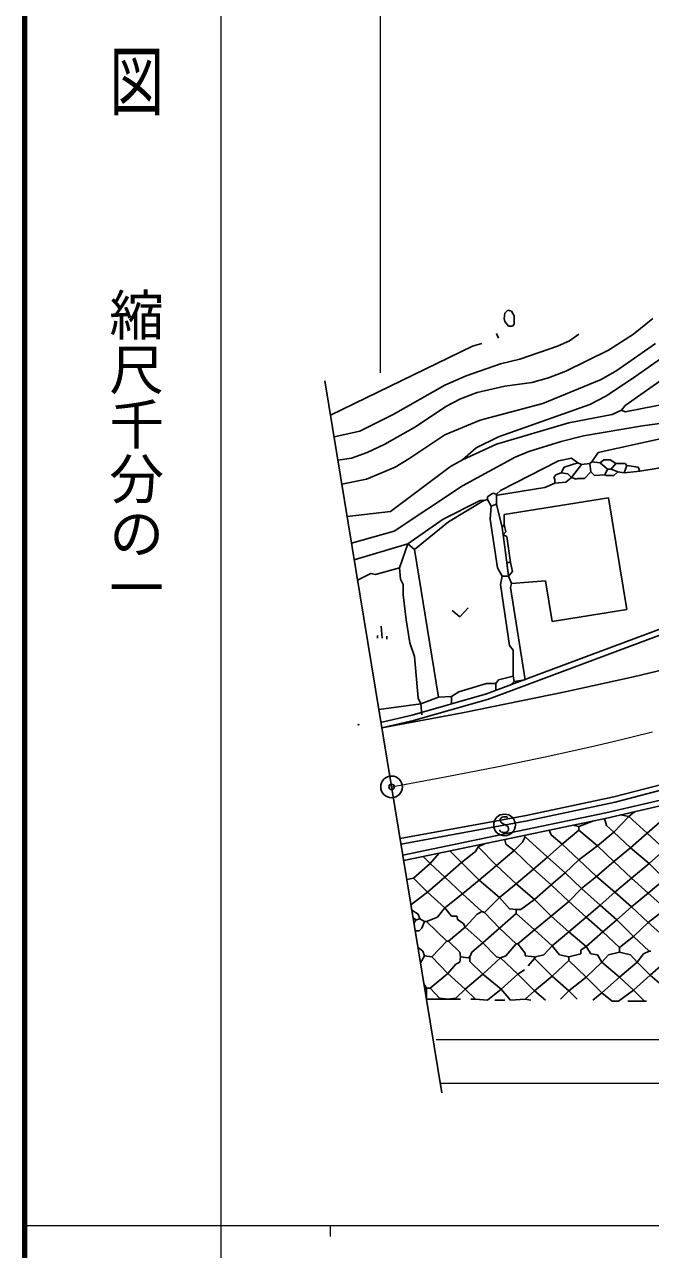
# Model space of a CAD drawing. Units: millimetres, scale not verified. Extents: x 40000 to 680000, y 20000 to 380000.
# Drawn here: x 40000 to 97360, y 202813 to 315123 of the extents above; entities that cross this region are included whole.
import ezdxf
from ezdxf.enums import TextEntityAlignment as Align

# ---------------------------------------------------------------- set-up
doc = ezdxf.new("R2010")
doc.units = ezdxf.units.MM
doc.header["$LTSCALE"] = 1000
doc.header["$PDMODE"] = 32
doc.header["$PDSIZE"] = 500
doc.linetypes.add('CHAIN', pattern=[18.5, 12, -1.5, 3.5, -1.5])
for name, color, linetype, lineweight in [('M-BGD', 7, 'Continuous', 25), ('M-BMK', 2, 'CHAIN', 13), ('M-BMK-HTXT', 7, 'Continuous', 13), ('M-BMK-LINE', 30, 'Continuous', 25), ('M-BMK-SRVR', 3, 'Continuous', 25), ('M-SUV', 7, 'Continuous', 13), ('M-TTL', 2, 'Continuous', 140), ('表記要素_2', 6, 'Continuous', 13)]:
    doc.layers.add(name, color=color, linetype=linetype, lineweight=lineweight)
doc.layers.add('M-OTRS', color=6, linetype='Continuous')
doc.styles.add('@ＭＳ ゴシック', font='')
doc.styles.get('@ＭＳ ゴシック').set_extended_font_data('@MS Gothic')

# ---------------------------------------------------------------- blocks, each defined once
blk = doc.blocks.new('BUHIN1')
at = {"color": 3, "linetype": 'Continuous', "lineweight": 25}
for radius in [995, 30]:
    blk.add_circle((0, 0), radius, dxfattribs=at)
blk = doc.blocks.new('BUHIN2')
at = {"color": 7, "linetype": 'Continuous', "lineweight": 25}
blk.add_lwpolyline([(699, -153), (745, -86), (762, -4), (757, 102), (721, 253), (657, 372), (559, 461), (437, 499), (324, 477), (252, 455), (164, 393), (126, 313), (-54, -290), (-128, -370), (-241, -437), (-360, -455), (-460, -443), (-564, -396), (-643, -255), (-697, -31), (-705, 69), (-683, 172), (-629, 267), (-533, 362)], dxfattribs=at)
blk.add_circle((0, 0), 995, dxfattribs=at)

msp = doc.modelspace()

# ---------------------------------------------------------------- linework, layer by layer
at = {"layer": 'M-BGD'}
for p, q in [((83941, 288157), (84026, 288665)), ((84026, 288665), (84280, 288919)), ((84280, 288919), (84618, 288834)), ((84618, 288834), (84872, 288411)), ((84026, 287903), (83941, 288157)), ((84364, 287480), (84026, 287903)), ((84872, 287649), (84703, 287480)), ((84872, 288411), (84872, 287649)), ((97572, 288157), (95794, 286718)), ((83264, 286802), (83433, 286379)), ((84703, 287480), (84364, 287480)), ((90799, 286718), (89952, 286125)), ((95794, 286718), (93508, 285278)), ((101298, 286633), (95710, 282654)), ((81062, 285617), (68038, 279318)), ((81909, 285871), (81062, 285617)), ((88852, 285617), (85380, 284432)), ((89952, 286125), (88852, 285617)), ((93508, 285278), (89614, 283331)), ((97826, 285871), (94270, 283416)), ((85380, 284432), (83602, 284008)), ((83602, 284008), (80470, 282908)), ((89614, 283331), (88005, 282738)), ((94270, 283416), (92831, 282569)), ((99858, 283585), (95032, 280198)), ((78522, 282061), (73781, 279352)), ((80470, 282908), (78522, 282061)), ((84026, 281976), (81486, 281384)), ((86481, 282315), (84026, 281976)), ((88005, 282738), (86481, 282315)), ((92831, 282569), (87497, 280368)), ((95710, 282654), (93254, 281045)), ((79962, 280791), (78607, 280114)), ((81486, 281384), (79962, 280791)), ((93254, 281045), (91815, 280283)), ((78607, 280114), (75813, 278251)), ((87497, 280368), (81740, 278844)), ((91815, 280283), (83433, 277320)), ((94694, 279775), (93847, 279352)), ((95032, 280198), (94694, 279775)), ((95032, 279606), (94694, 279775)), ((99266, 280452), (95032, 279606)), ((73781, 279352), (70733, 277828)), ((81740, 278844), (78522, 277489)), ((82345, 253749), (149761, 278956)), ((89868, 278590), (83264, 276642)), ((93847, 279352), (89868, 278590)), ((99096, 278674), (96641, 278336)), ((70733, 277828), (68366, 277320)), ((75813, 278251), (73019, 276642)), ((78522, 277489), (75220, 275288)), ((82502, 253274), (149981, 278505)), ((96641, 278336), (91222, 277404)), ((73019, 276642), (71410, 275880)), ((83264, 276642), (80131, 275203)), ((81401, 276304), (80131, 275203)), ((83433, 277320), (81401, 276304)), ((89190, 276896), (86227, 275965)), ((91222, 277404), (89190, 276896)), ((98250, 277150), (92577, 275880)), ((69971, 275372), (68715, 275192)), ((71410, 275880), (69971, 275372)), ((75220, 275288), (73950, 274526)), ((80131, 275203), (79030, 274610)), ((84957, 275457), (80131, 272832)), ((86227, 275965), (84957, 275457)), ((90122, 275372), (88936, 275118)), ((90714, 274949), (90122, 275372)), ((92577, 275880), (91984, 275034)), ((93085, 275203), (92746, 274949)), ((93678, 275203), (93085, 275203)), ((94186, 274864), (93678, 275203)), ((108240, 276134), (96387, 274187)), ((73950, 274526), (71326, 273425)), ((79030, 274610), (73527, 270462)), ((88936, 275118), (83602, 272409)), ((89444, 274526), (89190, 274018)), ((90714, 274949), (89444, 274526)), ((91053, 274780), (90122, 273594)), ((90714, 274949), (91053, 274780)), ((91815, 274864), (91053, 274780)), ((91900, 274102), (91307, 273510)), ((91984, 275034), (91815, 274864)), ((91815, 274864), (91900, 274102)), ((91900, 274102), (92238, 273764)), ((91984, 275034), (92746, 274949)), ((92746, 274949), (93424, 274356)), ((93424, 274356), (93170, 273848)), ((93424, 274356), (93762, 274356)), ((94186, 274864), (93762, 274356)), ((93762, 274356), (94355, 274102)), ((94355, 274102), (94016, 273764)), ((94186, 274864), (95032, 274864)), ((94355, 274102), (94948, 274018)), ((95202, 274695), (94948, 274018)), ((96387, 274187), (94948, 274018)), ((95032, 274864), (95202, 274695)), ((95202, 274695), (96218, 274526)), ((96218, 274526), (96387, 274187)), ((71326, 273425), (69076, 272992)), ((88598, 273086), (87666, 272663)), ((88682, 273848), (88513, 273594)), ((88513, 273594), (88598, 273425)), ((88598, 273425), (88598, 273086)), ((89614, 273171), (88598, 273086)), ((89190, 274018), (88682, 273848)), ((89190, 274018), (89783, 273933)), ((90122, 273594), (89614, 273171)), ((89783, 273933), (90122, 273594)), ((90545, 273425), (90122, 273594)), ((90714, 273510), (90545, 273425)), ((91307, 273510), (90714, 273510)), ((92238, 273764), (93170, 273848)), ((93339, 273764), (93170, 273848)), ((94016, 273764), (93339, 273764)), ((80131, 272832), (73866, 268684)), ((82925, 272155), (82417, 271816)), ((82417, 271816), (82417, 271562)), ((83264, 272070), (82925, 272155)), ((83602, 272409), (83264, 272070)), ((83348, 271986), (83264, 272070)), ((83264, 272070), (83264, 271139)), ((87666, 272663), (83348, 271986)), ((78353, 269784), (81740, 271478)), ((78861, 269530), (82078, 271478)), ((81740, 271478), (82078, 271478)), ((82417, 271562), (82078, 271478)), ((82417, 271562), (82756, 270970)), ((82756, 270970), (82671, 269784)), ((83264, 271139), (82756, 270970)), ((83264, 271139), (83772, 269022)), ((83941, 270208), (93508, 271732)), ((93508, 271732), (95202, 261487)), ((73527, 270462), (69562, 270030)), ((75136, 267498), (78353, 269784)), ((82671, 269784), (83348, 265297)), ((83941, 269276), (83941, 270208)), ((73866, 268684), (69964, 267581)), ((75728, 266990), (78861, 269530)), ((83941, 269276), (83772, 269022)), ((83772, 269022), (83856, 268345)), ((84110, 268599), (83856, 268345)), ((83941, 269276), (84110, 268599)), ((75136, 267498), (70215, 266056)), ((75136, 267498), (74374, 265297)), ((75136, 267498), (75728, 266990)), ((83856, 268345), (84195, 268176)), ((83856, 268345), (84195, 265805)), ((84195, 268176), (84534, 265805)), ((75728, 266990), (77930, 253444)), ((74374, 265297), (72172, 264704)), ((74374, 265297), (74458, 264281)), ((83348, 265297), (83772, 264535)), ((84195, 265805), (84534, 265805)), ((84195, 265805), (84364, 264535)), ((84534, 265805), (84703, 264958)), ((71749, 264789), (70523, 264176)), ((72172, 264704), (71749, 264789)), ((74458, 264281), (74712, 263773)), ((83772, 264535), (83602, 263773)), ((83772, 264535), (84364, 264535)), ((84703, 264958), (84364, 264535)), ((84364, 264535), (84618, 263858)), ((87751, 264112), (84618, 263858)), ((88344, 260386), (87751, 264112)), ((74712, 263773), (74712, 262842)), ((74712, 262842), (74966, 260556)), ((83602, 263773), (84449, 258185)), ((84534, 263519), (84618, 263858)), ((85888, 255052), (84534, 263519)), ((79877, 260810), (79200, 261402)), ((80639, 261656), (79877, 260810)), ((95202, 261487), (88344, 260386)), ((72680, 259963), (72765, 258862)), ((74966, 260556), (75305, 258439)), ((72342, 259116), (72342, 258862)), ((73188, 259032), (73188, 258778)), ((75305, 258439), (75728, 257169)), ((84449, 258185), (84788, 257762)), ((84788, 257762), (84788, 255391)), ((75728, 257169), (76067, 253359)), ((83433, 255052), (83179, 254714)), ((84788, 255391), (83433, 255052)), ((84788, 255391), (84872, 254883)), ((85888, 255052), (84872, 254883)), ((79792, 253952), (79115, 253528)), ((82332, 254714), (79792, 253952)), ((83179, 254714), (82332, 254714)), ((83179, 254714), (83179, 254121)), ((84534, 254544), (84872, 254883)), ((76321, 252851), (72470, 252316)), ((75517, 251810), (82345, 253749)), ((75644, 251327), (82502, 253274)), ((76067, 253359), (76321, 252851)), ((77930, 253444), (76321, 252851)), ((76321, 252851), (76406, 251835)), ((77930, 253444), (79115, 253528)), ((79115, 253528), (79115, 252851)), ((72629, 251117), (75517, 251810)), ((72746, 250631), (75644, 251327)), ((94016, 244300), (102991, 246670)), ((94131, 243813), (103121, 246187)), ((85973, 242606), (94016, 244300)), ((86069, 242115), (94131, 243813)), ((93254, 242860), (99604, 244300)), ((93364, 242372), (99728, 243815)), ((74412, 240481), (85973, 242606)), ((85211, 241167), (93254, 242860)), ((94652, 242664), (95371, 242522)), ((95904, 242948), (95371, 242522)), ((74502, 239989), (86069, 242115)), ((85313, 240677), (93356, 242370)), ((90210, 241708), (90799, 241590)), ((92138, 242114), (90799, 241590)), ((90799, 241590), (90799, 241252)), ((93152, 242327), (93339, 241675)), ((93339, 241675), (94016, 241082)), ((94016, 241082), (95371, 242522)), ((95371, 242522), (97064, 240998)), ((98419, 242183), (97064, 240998)), ((74662, 238956), (85211, 241167)), ((74765, 238466), (85313, 240677)), ((84025, 240407), (84110, 239982)), ((85888, 240659), (85634, 240151)), ((85742, 240768), (85888, 240659)), ((85888, 240659), (87920, 238796)), ((88090, 241252), (88259, 240828)), ((88259, 240828), (89275, 239982)), ((90799, 241252), (89275, 239982)), ((90799, 241252), (92492, 239812)), ((94016, 241082), (92492, 239812)), ((94016, 241082), (95540, 239643)), ((97064, 240998), (95540, 239643)), ((97064, 240998), (98673, 239474)), ((78983, 239351), (80046, 238288)), ((80046, 238288), (81316, 239304)), ((81316, 239304), (81570, 239728)), ((82139, 240012), (81570, 239728)), ((83264, 238034), (81570, 239728)), ((84872, 239389), (83264, 238034)), ((84110, 239982), (84872, 239389)), ((85634, 240151), (84872, 239389)), ((84872, 239389), (86650, 237696)), ((89275, 239982), (87920, 238796)), ((89275, 239982), (90799, 238542)), ((92492, 239812), (90799, 238542)), ((92492, 239812), (94016, 238373)), ((95540, 239643), (94016, 238373)), ((95540, 239643), (97234, 238204)), ((98673, 239474), (97234, 238204)), ((77168, 238204), (75644, 236849)), ((76533, 238837), (77168, 238204)), ((78004, 239145), (77168, 238204)), ((77168, 238204), (78522, 236934)), ((80046, 238288), (78522, 236934)), ((80046, 238288), (81655, 236680)), ((87920, 238796), (86650, 237696)), ((87920, 238796), (89529, 237357)), ((90799, 238542), (89529, 237357)), ((90799, 238542), (92408, 237018)), ((94016, 238373), (92408, 237018)), ((94016, 238373), (95625, 236849)), ((97234, 238204), (95625, 236849)), ((97234, 238204), (98673, 236764)), ((83264, 238034), (81655, 236680)), ((83264, 238034), (85042, 236341)), ((86650, 237696), (85042, 236341)), ((86650, 237696), (88259, 236256)), ((89529, 237357), (88259, 236256)), ((89529, 237357), (91053, 235918)), ((92408, 237018), (91053, 235918)), ((92408, 237018), (94101, 235579)), ((75025, 236745), (75644, 236849)), ((75644, 236849), (76914, 235579)), ((78522, 236934), (76914, 235579)), ((78522, 236934), (80131, 235410)), ((81655, 236680), (80131, 235410)), ((81655, 236680), (83518, 235071)), ((85042, 236341), (83518, 235071)), ((85042, 236341), (86735, 234902)), ((88259, 236256), (86735, 234902)), ((88259, 236256), (89868, 234732)), ((91053, 235918), (89868, 234732)), ((91053, 235918), (92746, 234394)), ((95625, 236849), (94101, 235579)), ((95625, 236849), (97149, 235494)), ((98673, 236764), (97149, 235494)), ((76914, 235579), (75406, 234426)), ((76914, 235579), (78522, 234140)), ((80131, 235410), (78522, 234140)), ((80131, 235410), (81909, 233801)), ((83518, 235071), (82163, 233716)), ((83518, 235071), (84449, 234055)), ((86735, 234902), (85465, 233970)), ((86735, 234902), (88259, 233378)), ((89868, 234732), (88259, 233378)), ((89868, 234732), (91476, 233293)), ((94101, 235579), (92746, 234394)), ((94101, 235579), (95625, 234224)), ((97149, 235494), (95625, 234224)), ((97149, 235494), (98758, 234055)), ((75487, 233933), (76067, 233547)), ((78522, 234140), (77845, 233293)), ((78522, 234140), (79115, 233378)), ((81909, 233801), (81486, 233547)), ((81909, 233801), (82163, 233716)), ((82163, 233716), (83518, 232277)), ((85042, 233632), (83518, 232277)), ((84449, 234055), (85042, 233970)), ((85465, 233970), (85042, 233970)), ((85042, 233970), (85042, 233632)), ((85042, 233632), (86735, 232108)), ((92746, 234394), (91476, 233293)), ((92746, 234394), (94270, 233039)), ((95625, 234224), (94270, 233039)), ((95625, 234224), (97149, 232785)), ((98758, 234055), (97149, 232785)), ((75601, 233236), (75898, 233039)), ((75898, 233039), (75686, 232722)), ((76236, 233124), (75898, 233039)), ((76067, 233547), (76236, 233124)), ((76236, 233124), (76660, 232870)), ((76660, 232870), (76406, 232277)), ((76660, 232870), (76829, 232870)), ((77845, 233293), (76829, 232870)), ((76829, 232870), (78692, 231092)), ((79115, 233378), (79623, 233378)), ((79623, 233378), (79708, 233039)), ((79708, 233039), (80216, 232700)), ((80216, 232700), (80385, 232362)), ((81486, 233547), (80385, 232362)), ((88259, 233378), (86735, 232108)), ((88259, 233378), (89868, 231938)), ((91476, 233293), (89868, 231938)), ((91476, 233293), (93000, 231938)), ((94270, 233039), (93000, 231938)), ((94270, 233039), (95794, 231515)), ((97149, 232785), (95794, 231515)), ((97149, 232785), (98758, 231346)), ((76152, 232023), (75800, 232023)), ((76406, 232277), (76152, 232023)), ((80385, 232362), (78861, 231092)), ((80385, 232362), (81994, 230922)), ((83518, 232277), (81994, 230922)), ((83518, 232277), (85042, 230838)), ((86735, 232108), (85211, 230838)), ((86735, 232108), (88344, 230668)), ((89868, 231938), (88344, 230668)), ((89868, 231938), (91476, 230584)), ((93000, 231938), (91476, 230584)), ((93000, 231938), (94524, 230499)), ((95794, 231515), (94524, 230499)), ((95794, 231515), (97234, 230160)), ((76045, 230530), (76490, 230160)), ((78692, 231092), (77337, 229652)), ((78692, 231092), (78861, 231092)), ((78861, 231092), (79877, 230076)), ((81994, 230922), (80978, 230076)), ((81994, 230922), (83264, 229652)), ((85042, 230838), (84110, 229737)), ((85042, 230838), (85211, 230838)), ((85211, 230838), (85888, 229991)), ((88344, 230668), (87582, 229822)), ((88344, 230668), (89021, 229822)), ((91476, 230584), (90968, 230245)), ((90968, 230245), (90968, 229906)), ((91476, 230584), (91900, 229906)), ((94524, 230499), (94524, 230076)), ((76660, 229737), (76279, 229103)), ((76490, 230160), (76660, 229737)), ((76660, 229737), (77337, 229652)), ((77337, 229652), (78776, 228128)), ((79877, 229144), (79538, 228975)), ((79877, 230076), (79962, 229652)), ((79962, 229652), (79877, 229144)), ((79962, 229652), (80639, 229568)), ((80639, 229568), (80808, 229652)), ((80978, 230076), (80808, 229652)), ((80808, 229229), (80808, 229652)), ((81994, 228044), (80808, 229229)), ((83602, 229568), (81994, 228044)), ((83264, 229652), (83602, 229568)), ((84110, 229737), (83602, 229568)), ((83602, 229568), (85211, 228044)), ((85888, 229991), (85888, 229737)), ((85888, 229737), (86735, 229652)), ((86735, 229483), (86142, 228806)), ((86820, 229652), (86735, 229483)), ((86735, 229652), (86735, 229483)), ((88344, 227874), (86735, 229483)), ((87582, 229822), (86820, 229652)), ((89868, 229314), (88344, 227874)), ((89021, 229822), (89868, 229652)), ((90968, 229906), (89868, 229652)), ((89868, 229652), (89868, 229314)), ((89868, 229314), (91476, 227790)), ((92916, 229144), (91476, 227790)), ((91900, 229906), (92492, 229822)), ((92492, 229822), (92916, 229144)), ((93508, 229822), (92916, 229144)), ((92916, 229144), (94524, 227790)), ((94524, 230076), (93508, 229822)), ((94524, 230076), (95540, 229822)), ((96133, 229144), (94524, 227790)), ((95540, 229822), (96133, 229144)), ((96726, 229906), (96133, 229144)), ((96133, 229144), (97318, 227959)), ((97234, 230160), (96726, 229906)), ((97234, 230160), (97403, 230160)), ((78776, 228128), (77168, 226774)), ((79538, 228975), (78776, 228128)), ((78776, 228128), (80385, 226689)), ((81994, 228044), (80385, 226689)), ((81994, 228044), (83687, 226689)), ((85211, 228044), (83687, 226689)), ((85804, 228467), (85211, 228044)), ((85211, 228044), (86735, 226520)), ((98588, 229060), (97318, 227959)), ((76595, 227182), (76829, 226774)), ((88344, 227874), (86735, 226520)), ((88344, 227874), (89868, 226520)), ((91476, 227790), (89868, 226520)), ((91476, 227790), (92916, 226350)), ((94524, 227790), (92916, 226350)), ((94524, 227790), (95794, 226604)), ((97318, 227959), (95794, 226604)), ((97318, 227959), (98842, 226689)), ((76829, 226774), (77168, 226774)), ((76829, 225758), (76829, 226774)), ((76829, 225758), (78776, 225758)), ((77168, 226774), (78014, 225842)), ((78014, 225842), (78776, 225758)), ((79538, 225842), (78776, 225758)), ((78776, 225758), (79962, 225758)), ((80385, 226689), (79538, 225842)), ((80385, 226689), (81316, 225758)), ((80893, 225758), (81316, 225758)), ((82417, 225673), (81316, 225758)), ((83687, 226689), (82417, 225673)), ((83687, 226689), (84534, 225673)), ((84534, 225673), (85888, 225758)), ((86735, 226520), (85888, 225758)), ((85888, 225758), (86396, 225673)), ((86735, 226520), (87751, 225673)), ((89868, 226520), (89106, 225758)), ((89868, 226520), (90630, 225758)), ((92916, 226350), (92069, 225673)), ((93847, 225588), (92916, 226350)), ((95794, 226604), (94440, 225588)), ((95794, 226604), (96810, 225588)), ((83094, 225673), (84026, 225673)), ((94440, 225588), (93847, 225588)), ((96810, 225588), (95286, 225588)), ((96810, 225588), (96980, 225588))]:
    msp.add_line(p, q, dxfattribs=at)
msp.add_lwpolyline([(72746, 250631), (80131, 252004), (89529, 253952), (95794, 255306), (98608, 255996)], dxfattribs=at)
at = {"layer": 'M-BMK'}
msp.add_lwpolyline([(73634, 245223), (78538, 246152), (83447, 247109), (87717, 247987), (91984, 248926), (93932, 249380), (97542, 250270)], dxfattribs=at)
at = {"layer": 'M-BMK-HTXT'}
for p, q in [((72629, 283172), (72629, 322640)), ((77722, 222053), (158842, 222053)), ((78089, 218075), (172079, 218075))]:
    msp.add_line(p, q, dxfattribs=at)
at = {"layer": 'M-BMK-LINE'}
msp.add_line((67521, 282468), (78238, 217170), dxfattribs=at)
at = {"layer": 'M-OTRS'}
msp.add_point((73634, 245223), dxfattribs=at)
at = {"layer": 'M-SUV'}
for p, q in [((58000, 370000), (58000, 20000)), ((40000, 205000), (579000, 205000)), ((68000, 205000), (68000, 204000))]:
    msp.add_line(p, q, dxfattribs=at)
at = {"layer": 'M-TTL'}
msp.add_line((40000, 380000), (40000, 20000), dxfattribs=at)
at = {"layer": '表記要素_2'}
for radius in [31.3, 25, 18.8, 12.5, 6.3]:
    msp.add_circle((70609, 250931), radius, dxfattribs=at)

# ---------------------------------------------------------------- block references
at = {"layer": 'M-BGD', "rotation": 76.66667}
msp.add_blockref('BUHIN2', (83986, 241732), dxfattribs=at)
at = {"layer": 'M-BMK-SRVR', "rotation": 76.66667}
msp.add_blockref('BUHIN1', (73634, 245223), dxfattribs=at)

# ---------------------------------------------------------------- texts
at = {"layer": 'M-SUV', "style": '@ＭＳ ゴシック', "width": 1.4}
msp.add_text('平  面  図', height=3666, rotation=270, dxfattribs=at).set_placement((47277, 341475), align=Align.BOTTOM_LEFT)
at = {"layer": 'M-SUV', "style": '@ＭＳ ゴシック'}
msp.add_text('縮尺千分の一', height=3666, rotation=270, dxfattribs=at).set_placement((47277, 291030), align=Align.BOTTOM_LEFT)

doc.saveas('drawing.dxf')
